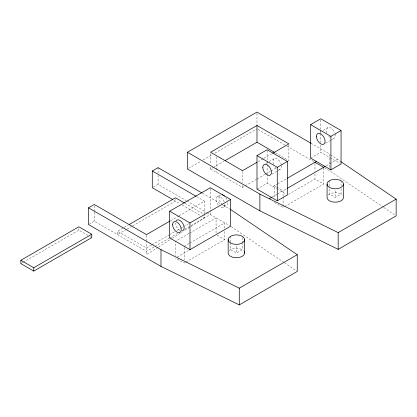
<?xml version="1.0" encoding="UTF-8"?>
<svg xmlns="http://www.w3.org/2000/svg" width="417" height="417" viewBox="0 0 417 417"><rect width="100%" height="100%" fill="white"/><g stroke="black" fill="none" stroke-linecap="round" stroke-linejoin="round"><path stroke-width="0.31" stroke-dasharray="2.08 1.56" d="M157.98 247.328L146.492 254.605L146.492 242.261M158.528 246.979L171.658 238.665M172.2 238.315L182.052 232.081M184.783 230.346L190.256 226.879M190.804 226.535L204.476 217.872L204.476 215.078M20.85 263.627L22.539 262.653M23.102 262.324L78.834 230.148L87.825 235.339M89.035 224.263L94.305 221.218L146.492 251.347L154.373 246.796M153.347 187.134L158.09 184.392L186.185 200.613M188.526 168.353L200.869 161.223M203.115 159.93L212.654 154.42M214.901 153.128L256.987 128.827M210.595 167.071L210.595 169L212.832 167.712M213.389 167.389L224.012 161.254M126.507 229.407L117.5 234.609L117.5 231.263L123.693 227.687M124.256 227.359L128.196 225.086M127.07 229.084L132.137 226.16M132.7 225.832L175.484 201.13L175.484 198.899M258.139 161.64L263.169 158.736M263.726 158.413L271.55 153.894M265.749 163.532L268.569 161.905M269.132 161.582L274.204 158.653M319.948 132.241L321.074 131.59M323.331 130.286L327.84 127.685M170.699 220.635L178.58 216.084M179.143 215.756L204.476 201.13L204.476 213.885M218.247 205.06A6.151 3.55 60 0 1 217.351 196.642L220.249 194.968A6.151 3.55 60 0 0 222.198 204.497M210.595 169L242.491 187.415L244.727 186.123M245.285 185.8L256.46 179.346M257.018 179.023L264.847 174.504M265.405 174.181L270.435 171.278M270.993 170.954L276.023 168.051M271.9 174.186L277.534 170.934M278.103 170.605L280.354 169.302M325.536 143.219L330.045 140.618M330.608 140.289L333.991 138.34M151.559 245.076L146.492 248L117.5 231.263M152.122 244.748L169.01 235M169.573 234.672L174.64 231.748M176.891 230.45L180.269 228.5M180.832 228.172L183.084 226.874M183.647 226.546L188.713 223.621M154.936 246.473L169.01 238.347M169.573 238.024L177.579 233.4M184.773 229.246L210.277 214.52L210.277 211.972M223.496 207.296L226.4 205.623M256.987 189.089L267.13 183.23L276.195 188.458M310.623 158.121L320.767 152.262L329.691 157.412M189.016 233.494L175.484 241.302L175.484 255.47M189.579 233.166L216.074 217.872L216.074 233.322M272.932 186.576L277.201 184.111M277.764 183.788L286.781 178.58M184.184 246.327L189.255 243.398M189.818 243.069L224.773 222.892L224.773 228.042M272.046 197.132L277.117 194.202M277.68 193.874L286.463 188.807M326.245 165.841L337.468 159.357M177.178 257.065L189.016 250.231M288.475 194.343L314.971 179.044L323.67 184.064L323.67 167.326M185.31 262.413L184.184 263.064L175.484 258.045M185.873 262.09L224.773 239.629L224.773 230.617M274.381 202.48L283.08 207.499L284.206 206.848M284.769 206.524L323.67 184.064M230.57 242.658L230.57 249.674L236.371 253.02L242.168 249.674L242.168 243.935M329.466 189.005L329.466 194.108L335.268 197.455L341.064 194.108L341.064 188.369M310.926 143.229L329.466 153.936L329.466 169.385M330.248 157.735L340.011 163.37M258.107 129.478L286.203 145.695M286.766 146.018L313.735 161.593M324.41 167.754L329.466 170.673L383.244 207.124M275.449 152.877L288.877 160.634L288.877 145.179M276.012 186.68L274.381 185.737L274.381 197.971M276.554 186.993L283.08 190.762L283.08 196.553M276.737 188.771L286.375 194.338M202.48 193.28L220.457 203.663M222.704 204.961L230.007 209.178M196.621 196.595L204.476 201.13M186.743 200.937L206.41 212.289M206.973 212.613L229.517 225.628M184.966 203.256L203.918 214.202M173.826 200.176L179.946 203.704M182.177 204.992L200.577 215.615M202.803 216.903L204.476 217.872M217.163 235.235L224.773 239.629M90.072 236.637L91.761 237.612M330.535 154.66L340.163 161.181M383.781 207.484L395.076 215.141M231.107 226.603L283.81 262.324M284.347 262.689L296.716 271.071M341.064 180.717L341.064 185.82M335.268 190.762L335.268 197.455M329.466 180.717L329.466 186.456M320.767 120.07L320.767 129.729M320.767 130.37L320.767 132.945M320.767 133.591L320.767 142.604M320.767 145.179L320.767 152.262M314.971 163.594L314.971 171.319M314.971 173.894L314.971 179.044M283.08 197.199L283.08 207.499M267.13 150.396L267.13 160.696M267.13 161.337L267.13 163.912M267.13 164.559L267.13 173.571M267.13 174.217L267.13 183.23M256.987 113.377L256.987 124.964M242.491 171.319L242.491 182.907M242.491 185.482L242.491 187.415M242.168 237.56L242.168 243.299M236.371 246.327L236.371 253.02M230.57 236.283L230.57 242.022M216.397 156.896L216.397 172.346M210.595 153.55L210.595 164.496M210.277 188.38L210.277 211.336M184.184 247.615L184.184 259.843M158.09 167.655L158.09 172.805M158.09 175.38L158.09 184.392M146.492 235.245L146.492 241.625M94.305 205.769L94.305 211.56M94.305 212.206L94.305 221.218M78.834 228.474L78.834 230.148M229.267 250.653A8.199 4.733 0 0 1 243.471 250.653M179.831 230.424A6.151 3.55 60 0 1 175.484 222.892M224.773 204.481A6.151 3.55 60 0 1 220.421 206.988M217.351 196.642A6.151 3.55 60 0 1 224.19 201.63M227.672 202.803A6.151 3.55 60 0 1 222.569 204.804M225.816 197.622A6.151 3.55 60 0 1 227.088 199.957M281.564 165.575A6.151 3.55 60 0 1 278.405 169.479M276.153 168.181A6.151 3.55 60 0 1 275.439 167.467M273.516 164.314A6.151 3.55 60 0 1 275.616 158.377A6.151 3.55 60 0 1 281.48 165.106M328.163 195.088A8.199 4.733 0 0 1 342.367 195.088M335.117 134.138A6.151 3.55 60 0 1 332.041 138.512M329.79 137.214A6.151 3.55 60 0 1 328.742 136.104M326.975 132.861A6.151 3.55 60 0 1 328.909 127.399A6.151 3.55 60 0 1 334.684 132.674"/><path stroke-width="0.63" d="M230.57 209.501L297.253 254.693L297.253 271.436L239.269 304.91L160.988 266.411L88.508 224.565L88.508 207.828L94.305 204.481L146.492 234.609L170.136 220.958M172.721 199.54L152.288 187.739L152.288 171.001L158.09 167.655L201.917 192.956M340.699 161.546L396.15 199.128L396.15 215.87L338.166 249.345L259.885 210.846L187.405 169L187.405 152.262L256.987 112.09L310.926 143.229M20.85 260.281L78.834 226.801L91.761 234.265L91.761 237.612L33.772 271.086L20.85 263.627L20.85 260.281L33.772 267.74L91.761 234.265M272.671 153.248L288.877 143.891L256.987 125.481L210.595 152.262L242.491 170.673L257.018 162.286M225.128 160.613L256.987 142.218L274.892 152.554M129.322 224.435L175.484 197.783L184.408 202.933M256.987 155.609L267.13 149.75L287.428 161.468L287.428 194.947L277.279 200.806L256.987 189.089L256.987 155.609L277.279 167.326L287.428 161.468M310.623 124.641L320.767 118.782L341.064 130.5L341.064 163.98L330.916 169.839L310.623 158.121L310.623 124.641L330.916 136.359L341.064 130.5M169.688 211.174L210.277 187.739L230.57 199.456L230.57 226.238L189.98 249.674L169.688 237.956L169.688 211.174L189.98 222.892L230.57 199.456M287.349 178.252L316.42 161.468M269.278 198.727L271.483 197.455M287.026 188.484L325.119 166.487M88.508 207.828L160.988 249.674L239.269 288.173L297.253 254.693M187.405 152.262L259.885 194.108L338.166 232.608L396.15 199.128M314.971 162.307L323.67 167.326M152.288 171.001L196.058 196.271M343.467 184.064A8.199 4.733 0 0 1 331.166 188.166A8.199 4.733 0 0 1 331.166 179.967A8.199 4.733 0 0 1 343.467 184.064L343.467 197.455A8.199 4.733 0 0 1 335.268 202.193A8.199 4.733 0 0 1 327.064 197.455L327.064 184.064M338.166 232.608L338.166 249.345M330.916 136.359L330.916 169.839M277.279 167.326L277.279 200.806M259.885 194.108L259.885 210.846M256.987 125.481L256.987 142.218M244.57 239.629A8.199 4.733 0 0 1 232.269 243.731A8.199 4.733 0 0 1 232.269 235.532A8.199 4.733 0 0 1 244.57 239.629L244.57 253.02M239.269 288.173L239.269 304.91M228.167 239.629L228.167 253.02A8.199 4.733 0 0 0 237.44 257.716A8.199 4.733 0 0 0 244.289 251.795M189.98 222.892L189.98 249.674M160.988 249.674L160.988 266.411M33.772 267.74L33.772 271.086M176.068 220.718A6.151 3.55 60 0 1 182.907 223.627A6.151 3.55 60 0 1 182.01 231.008M222.198 194.791A6.151 3.55 60 0 1 224.45 196.094M172.586 224.565A6.151 3.55 60 0 0 179.107 232.681A6.151 3.55 60 0 0 179.107 223.981A6.151 3.55 60 0 0 172.586 224.565M262.783 167.326A6.151 3.55 60 0 0 269.309 175.442A6.151 3.55 60 0 0 269.309 166.743A6.151 3.55 60 0 0 262.783 167.326M316.42 136.359A6.151 3.55 60 0 0 322.946 144.475A6.151 3.55 60 0 0 322.946 135.775A6.151 3.55 60 0 0 316.42 136.359"/></g></svg>
